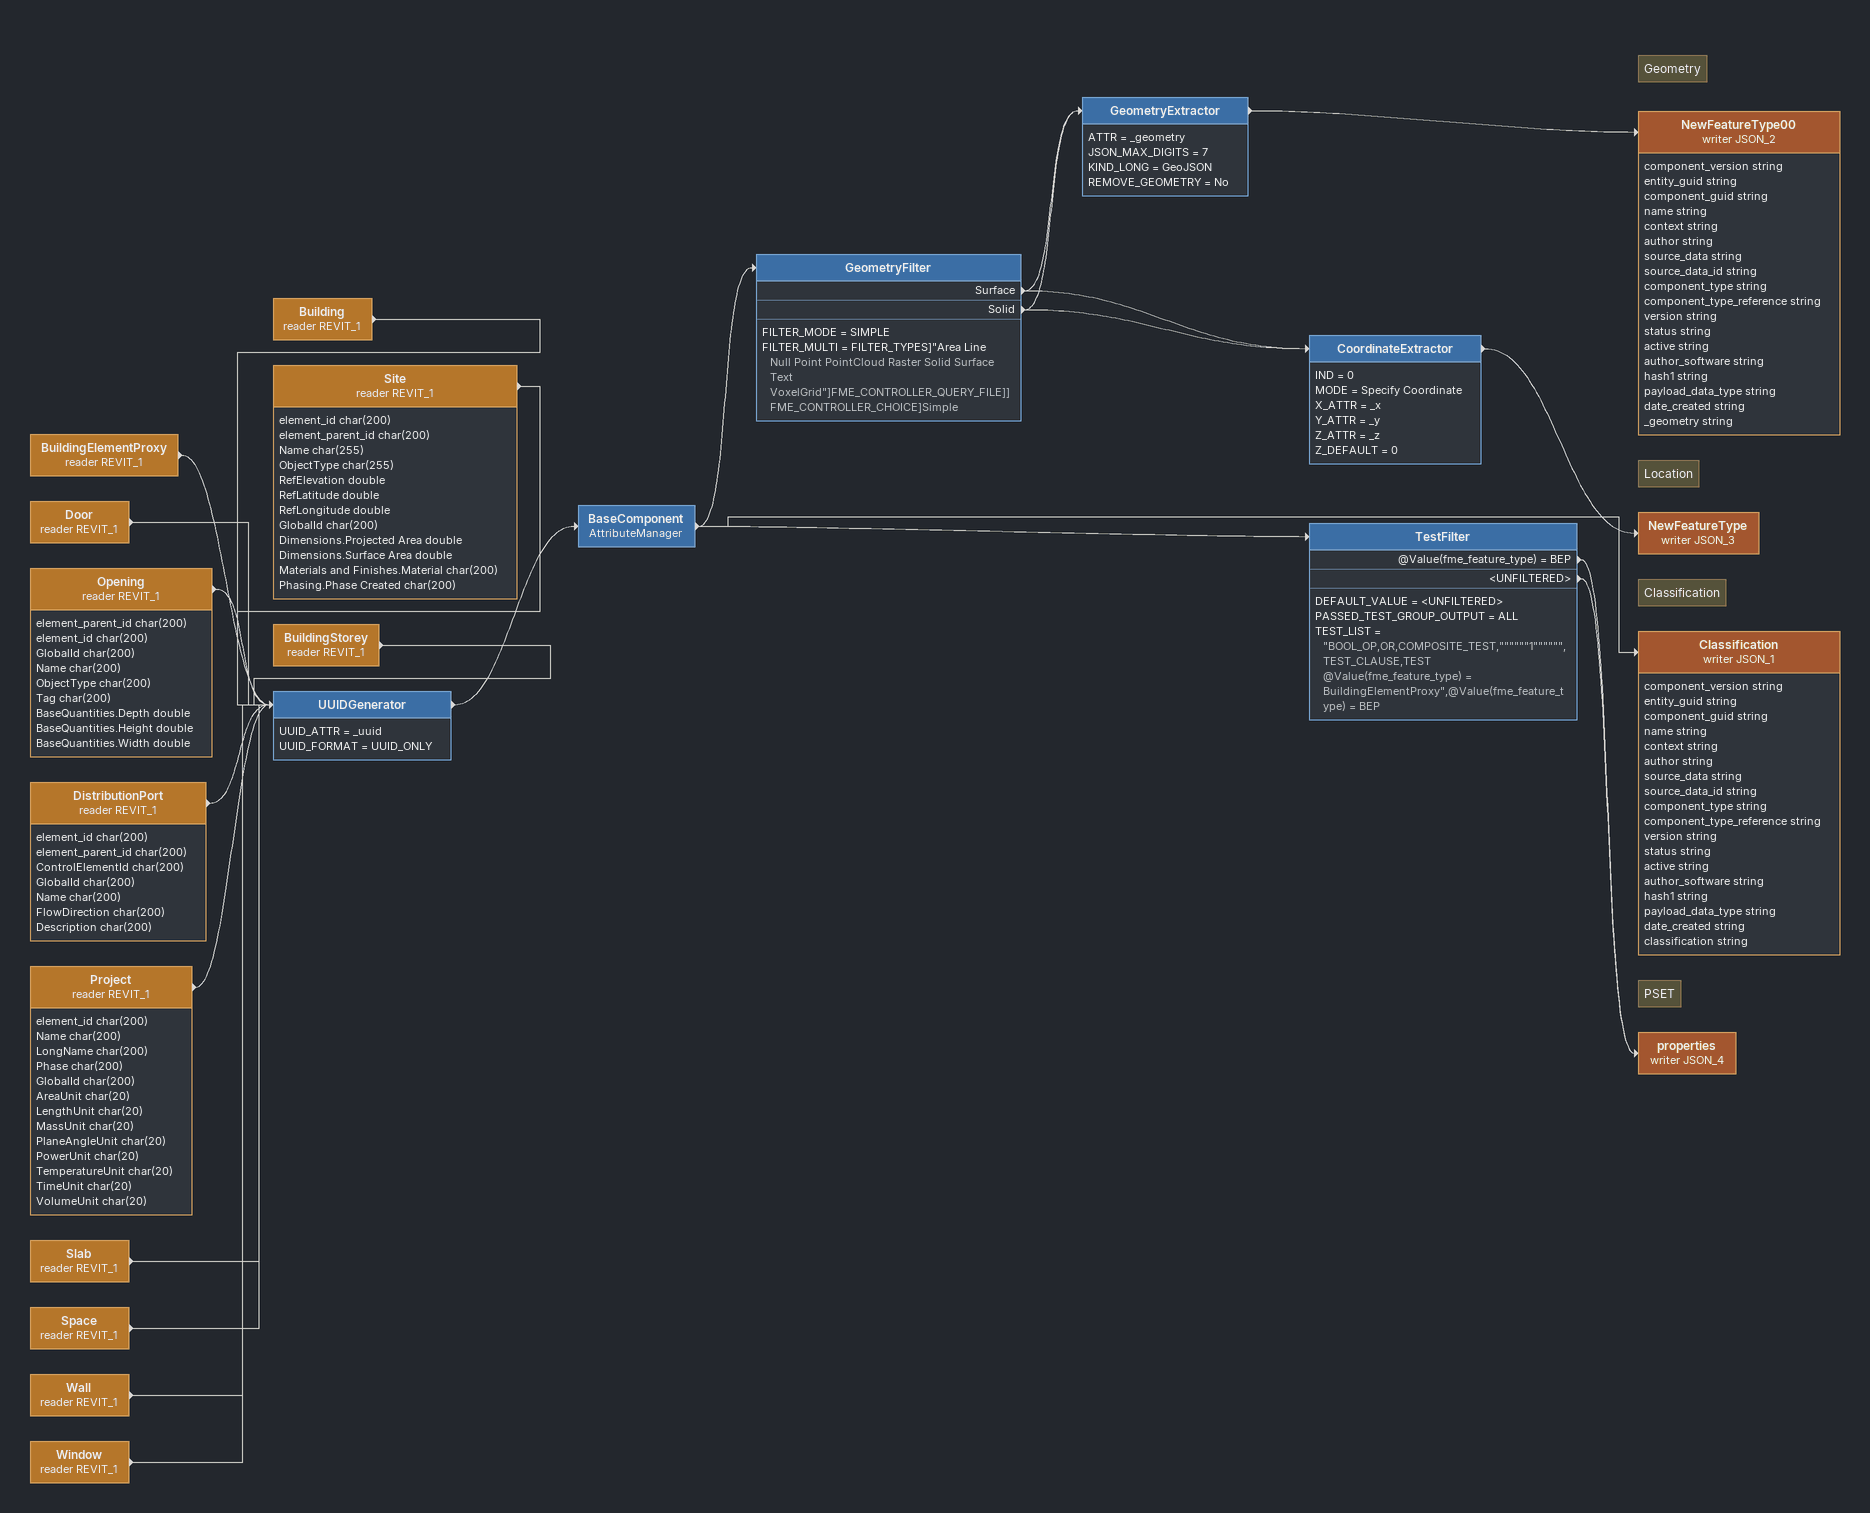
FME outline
BuildingElementProxy (reader REVIT_1)
    -> UUIDGenerator
Door (reader REVIT_1)
    -> UUIDGenerator
Opening (reader REVIT_1)
    attributes: element_parent_id char(200), element_id char(200), GlobalId char(200), Name char(200), ObjectType char(200), Tag char(200), BaseQuantities.Depth double, BaseQuantities.Height double, BaseQuantities.Width double
    -> UUIDGenerator
DistributionPort (reader REVIT_1)
    attributes: element_id char(200), element_parent_id char(200), ControlElementId char(200), GlobalId char(200), Name char(200), FlowDirection char(200), Description char(200)
    -> UUIDGenerator
Project (reader REVIT_1)
    attributes: element_id char(200), Name char(200), LongName char(200), Phase char(200), GlobalId char(200), AreaUnit char(20), LengthUnit char(20), MassUnit char(20), PlaneAngleUnit char(20), PowerUnit char(20), TemperatureUnit char(20), TimeUnit char(20), VolumeUnit char(20)
    -> UUIDGenerator
Slab (reader REVIT_1)
    -> UUIDGenerator
Space (reader REVIT_1)
    -> UUIDGenerator
Wall (reader REVIT_1)
    -> UUIDGenerator
Window (reader REVIT_1)
    -> UUIDGenerator
Building (reader REVIT_1)
    -> UUIDGenerator
Site (reader REVIT_1)
    attributes: element_id char(200), element_parent_id char(200), Name char(255), ObjectType char(255), RefElevation double, RefLatitude double, RefLongitude double, GlobalId char(200), Dimensions.Projected Area double, Dimensions.Surface Area double, Materials and Finishes.Material char(200), Phasing.Phase Created char(200)
    -> UUIDGenerator
BuildingStorey (reader REVIT_1)
    -> UUIDGenerator
UUIDGenerator
    UUID_ATTR = _uuid
    UUID_FORMAT = UUID_ONLY
    -> BaseComponent
BaseComponent: AttributeManager
    -> GeometryFilter
    -> TestFilter
    -> Classification (writer JSON_1)
GeometryFilter
    FILTER_MODE = SIMPLE
    FILTER_MULTI = FILTER_TYPES]"Area Line Null Point PointCloud Raster Solid Surface Text VoxelGrid"]FME_CONTROLLER_QUERY_FILE]]FME_CONTROLLER_CHOICE]Simple
    Surface -> GeometryExtractor
    Surface -> CoordinateExtractor
    Solid -> CoordinateExtractor
    Solid -> GeometryExtractor
GeometryExtractor
    ATTR = _geometry
    JSON_MAX_DIGITS = 7
    KIND_LONG = GeoJSON
    REMOVE_GEOMETRY = No
    -> NewFeatureType00 (writer JSON_2)
Note: Geometry
NewFeatureType00 (writer JSON_2)
    attributes: component_version string, entity_guid string, component_guid string, name string, context string, author string, source_data string, source_data_id string, component_type string, component_type_reference string, version string, status string, active string, author_software string, hash1 string, payload_data_type string, date_created string, _geometry string
CoordinateExtractor
    IND = 0
    MODE = Specify Coordinate
    X_ATTR = _x
    Y_ATTR = _y
    Z_ATTR = _z
    Z_DEFAULT = 0
    -> NewFeatureType (writer JSON_3)
Note: Location
NewFeatureType (writer JSON_3)
Note: Classification
Classification (writer JSON_1)
    attributes: component_version string, entity_guid string, component_guid string, name string, context string, author string, source_data string, source_data_id string, component_type string, component_type_reference string, version string, status string, active string, author_software string, hash1 string, payload_data_type string, date_created string, classification string
TestFilter
    DEFAULT_VALUE = <UNFILTERED>
    PASSED_TEST_GROUP_OUTPUT = ALL
    TEST_LIST = "BOOL_OP,OR,COMPOSITE_TEST,""""""1"""""",TEST_CLAUSE,TEST @Value(fme_feature_type) = BuildingElementProxy",@Value(fme_feature_type) = BEP
    @Value(fme_feature_type) = BEP -> properties (writer JSON_4)
    <UNFILTERED> -> properties (writer JSON_4)
Note: PSET
properties (writer JSON_4)
